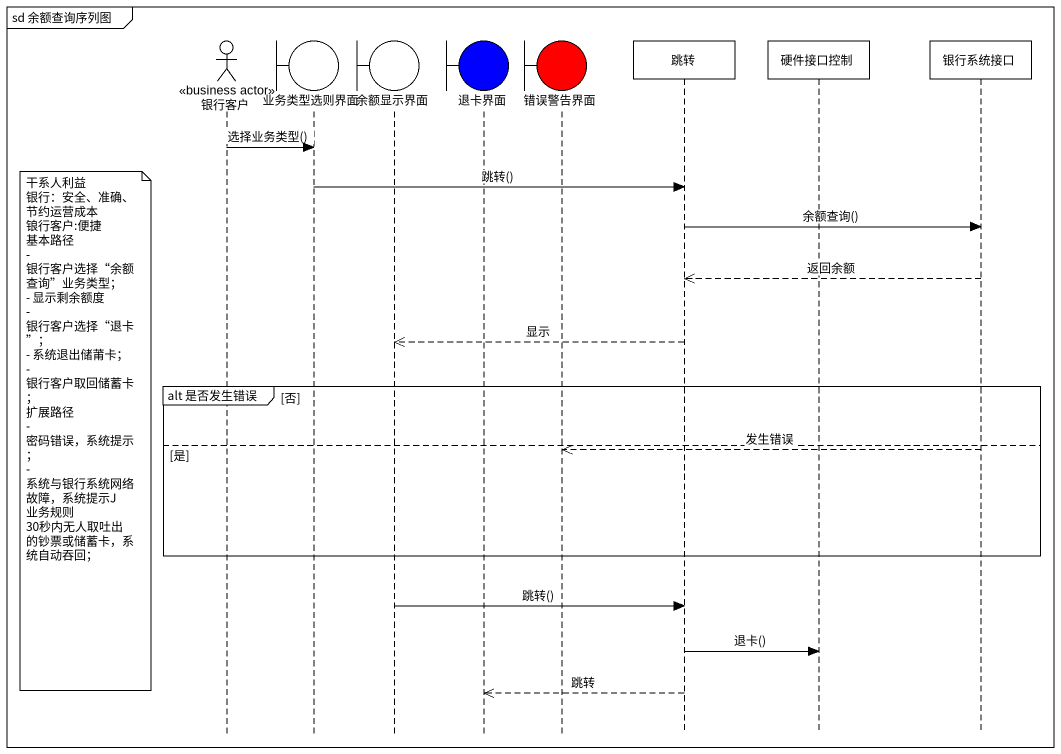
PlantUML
@startuml
mainframe sd 余额查询序列图
hide footbox
actor 银行客户 <<business actor>>
boundary 业务类型选则界面
boundary 余额显示界面
boundary 退卡界面 #0000FF
boundary 错误警告界面 #FF0000
participant 跳转
participant 硬件接口控制
participant 银行系统接口

银行客户 -> 业务类型选则界面 : 选择业务类型()
业务类型选则界面 -> 跳转 : 跳转()
跳转 -> 银行系统接口 : 余额查询()
银行系统接口 -->> 跳转 : 返回余额
跳转 -->> 余额显示界面 : 显示
group alt 是否发生错误 [否]
  note left of 银行客户
    干系人利益
    银行：安全、准确、节约运营成本
    锒行客户:便捷
    基本路径
    - 银行客户选择“余额查询”业务类型；
    - 显示剩余额度
    - 银行客户选择“退卡”；
    - 系统退出储莆卡；
    - 银行客户取回储蓄卡；
    扩展路径
    - 密码错误，系统提示；
    - 系统与银行系统网络故障，系统提示J
    业务规则
    30秒内无人取吐出的钞票或储蓄卡，系统自动吞回；
  end note
else 是
  银行系统接口 -->> 错误警告界面 : 发生错误
end
余额显示界面 -> 跳转 : 跳转()
跳转 -> 硬件接口控制 : 退卡()
跳转 -->> 退卡界面 : 跳转
@enduml
